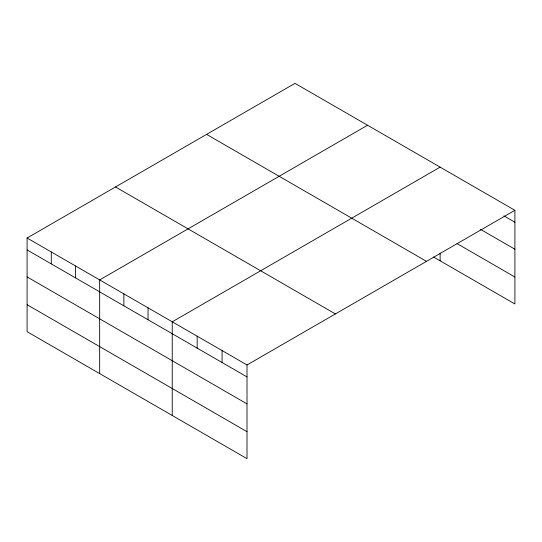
<?xml version="1.0" encoding="UTF-8"?>
<svg xmlns="http://www.w3.org/2000/svg" width="542" height="542" viewBox="0 0 542 542"><rect width="100%" height="100%" fill="white"/><g stroke="black" fill="none" stroke-linecap="round" stroke-linejoin="round"><path stroke-width="0.81" d="M433.532 257.016L514.9 303.987L514.9 210.303L294.99 83.346L27.1 238.013L27.1 331.697L247.01 458.654L247.01 364.969L27.1 238.013M367.564 125.243L99.667 279.909L99.667 373.594M440.131 167.139L172.241 321.806L172.241 415.49M247.01 364.969L514.9 210.303M503.904 215.892L514.9 222.24M480.449 229.327L514.9 249.218M456.994 243.582L514.9 277.016M206.59 134.382L426.493 261.346M115.507 186.97L335.41 313.933M27.1 249.943L247.01 376.907M27.1 276.921L247.01 403.885M27.1 304.719L247.01 431.683M440.131 253.236L440.131 260.824M222.084 350.586L222.084 362.517M197.159 336.196L197.159 348.127M148.047 307.836L148.047 319.773M123.861 293.872L123.861 305.81M75.48 265.939L75.48 277.877M51.287 251.976L51.287 263.913"/></g></svg>
